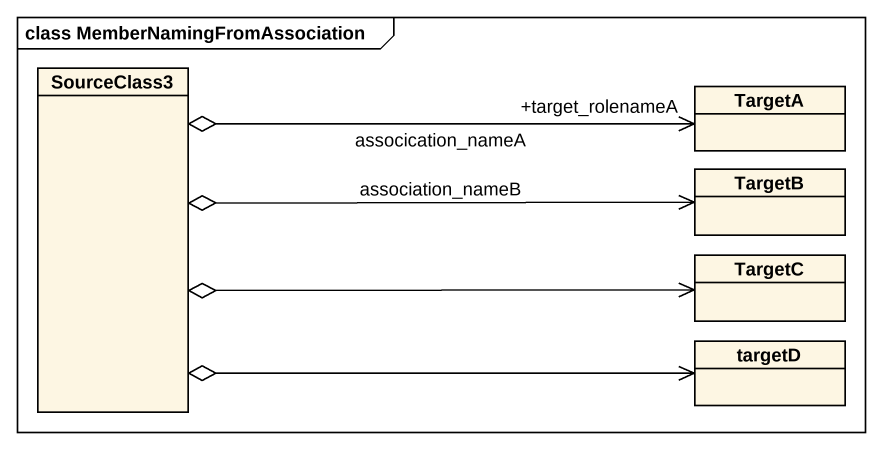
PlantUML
@startuml
mainframe class MemberNamingFromAssociation
hide circle
hide empty members
class SourceClass3
class TargetA
class TargetB
class TargetC
class targetD
SourceClass3 o-right-> "+target_rolenameA" TargetA : assocication_nameA
SourceClass3 o-right-> TargetB : association_nameB
SourceClass3 o-right-> TargetC
SourceClass3 o-right-> targetD
@enduml
